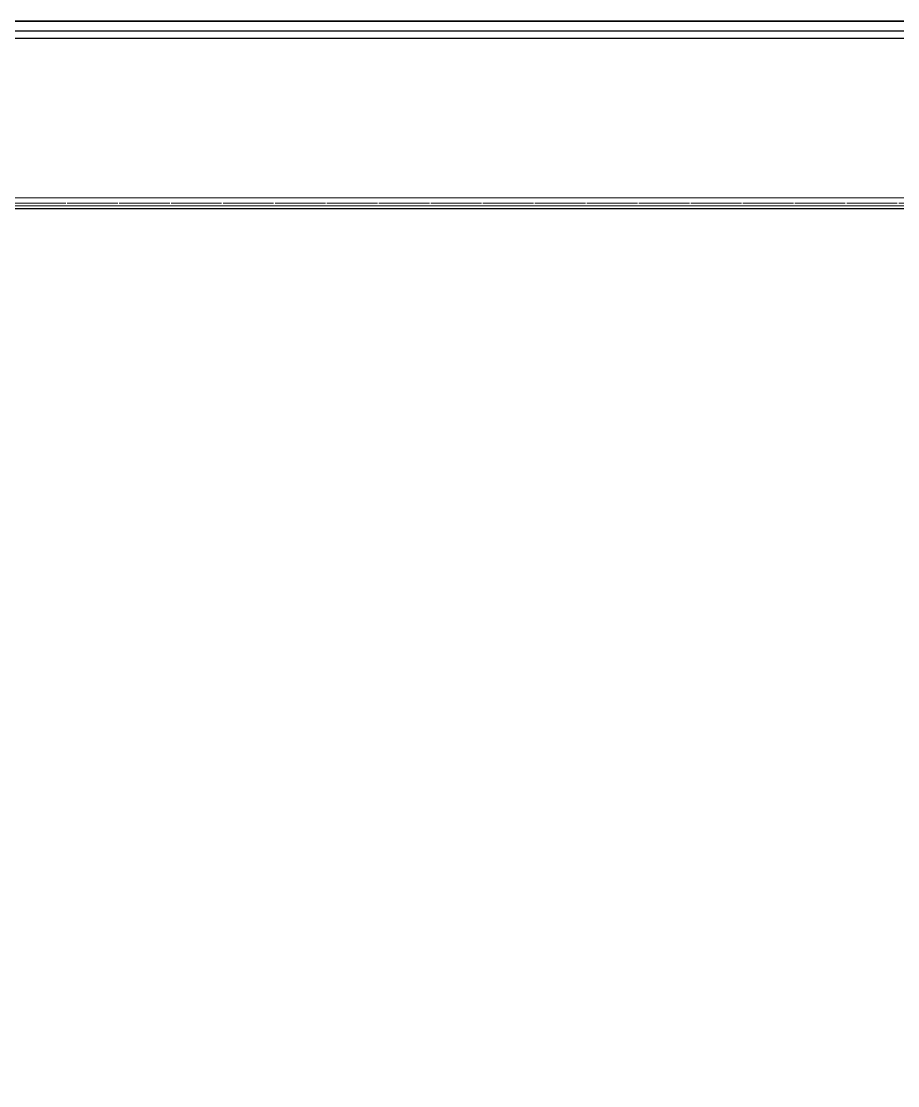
# Model space of a CAD drawing. Header units: millimetres. Extents: x 0 to 51411, y 0 to 16902.
# Drawn here: x 2140.3 to 2381.2, y 8610.9 to 8903.6 of the extents above; entities that cross this region are included whole.
import ezdxf

# ---------------------------------------------------------------- set-up
doc = ezdxf.new("R2010")
doc.units = ezdxf.units.MM
doc.linetypes.add('HIDDEN2', pattern=[4.7625, 3.175, -1.5875])
doc.layers.add('01_外形線', color=7, linetype='Continuous', lineweight=25)
doc.layers.add('03_かくれ線', color=6, linetype='HIDDEN2', lineweight=13)
doc.layers.add('10_補助線', color=8, linetype='Continuous', lineweight=13, plot=False)

msp = doc.modelspace()

# ---------------------------------------------------------------- linework, layer by layer
at = {"layer": '01_外形線'}
for p, q in [((2874.851, 8903.545), (1973.734, 8903.545)), ((2874.292, 8898.866), (1974.292, 8898.866)), ((2024.292, 8852.109), (2824.292, 8852.109))]:
    msp.add_line(p, q, dxfattribs=at)
msp.add_lwpolyline([(2874.851, 8903.545), (2874.914, 8903.609), (1973.671, 8903.609), (1973.734, 8903.545)], dxfattribs=at)
msp.add_lwpolyline([(1984.292, 8000.866), (2864.292, 8000.866, 0.4142136), (2874.292, 8010.866), (2874.292, 8900.866), (1974.292, 8900.866), (1974.292, 8010.866, 0.4142136)], format="xyb", close=True, dxfattribs=at)
at = {"layer": '03_かくれ線', "ltscale": 3}
msp.add_line((2024.292, 8853.609), (2824.292, 8853.609), dxfattribs=at)
msp.add_lwpolyline([(1973.734, 8903.545), (2020.136, 8857.144, -0.6681786), (2028.671, 8853.609), (2819.914, 8853.609, -0.6681786), (2828.449, 8857.144), (2874.851, 8903.545)], format="xyb", dxfattribs=at)
at = {"layer": '10_補助線'}
for p, q in [((2021.11, 8855.109), (2826.414, 8855.109)), ((2024.292, 8852.859), (2824.292, 8852.859))]:
    msp.add_line(p, q, dxfattribs=at)

doc.saveas('drawing.dxf')
